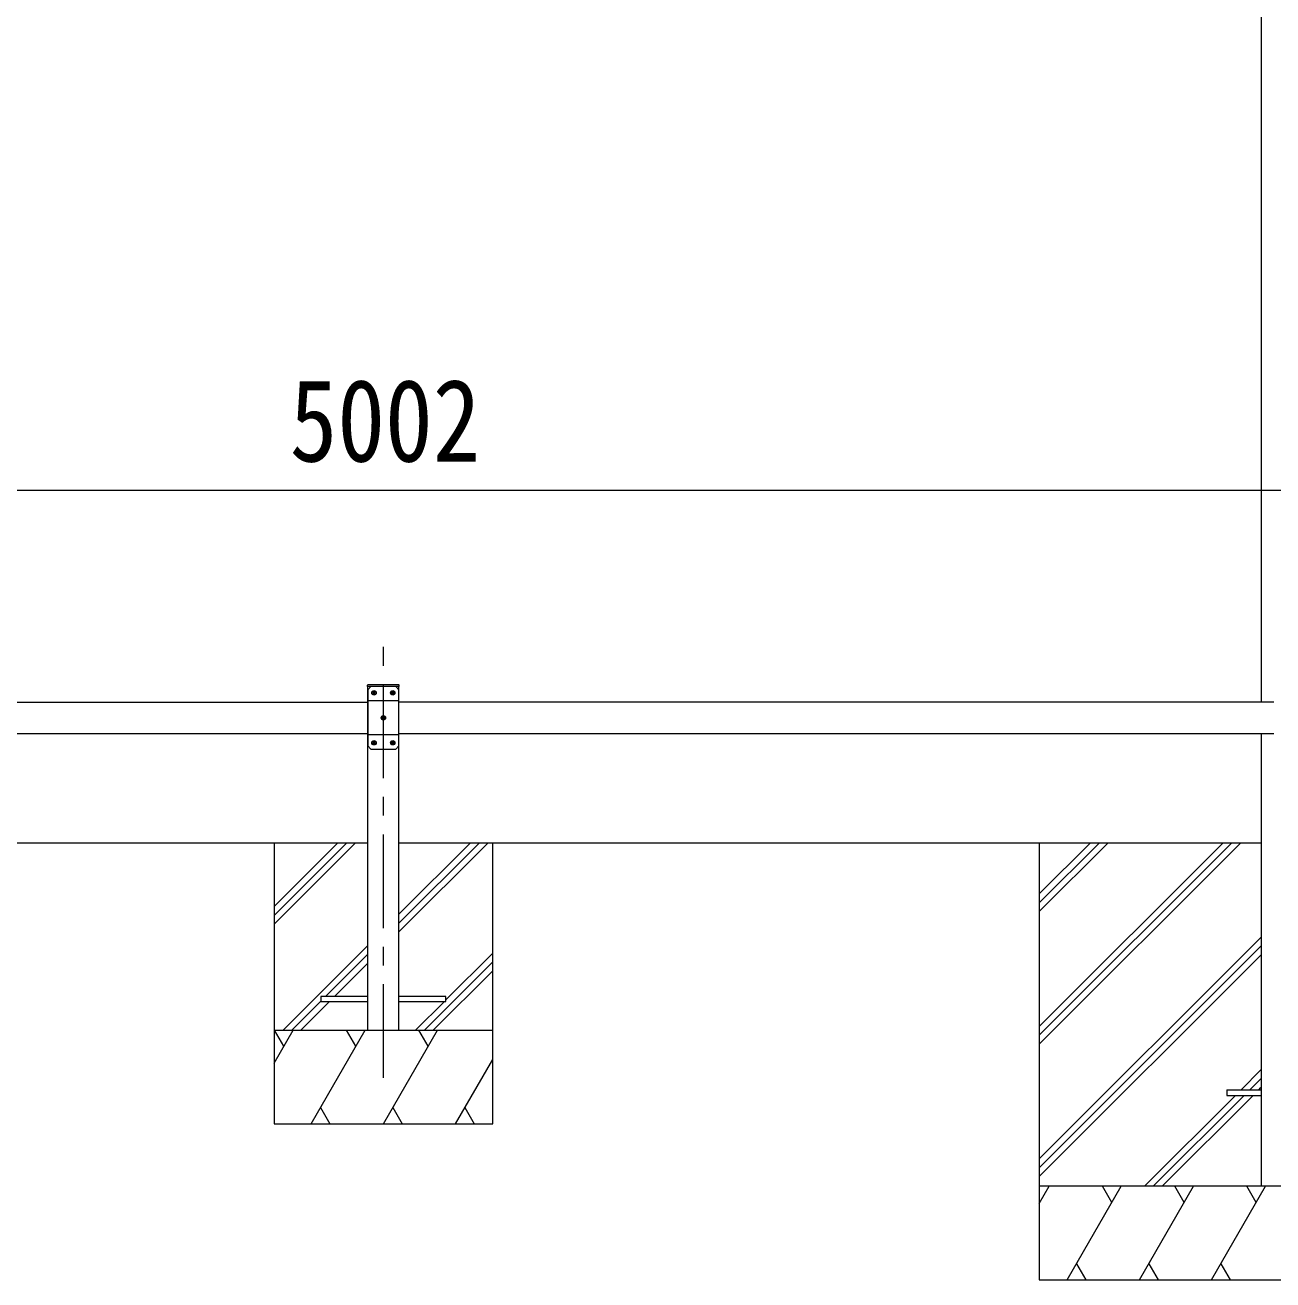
# Model space of a CAD drawing. Units: millimetres at full size, sheet at 1:30; details may follow other scales. Extents: x -8432 to 8432, y -5820 to 5820.
# Drawn here: x -795 to 1202, y -3241 to -1232 of the extents above; entities that cross this region are included whole.
import ezdxf
from ezdxf.enums import TextEntityAlignment as Align

# ---------------------------------------------------------------- set-up
doc = ezdxf.new("R2010")
doc.units = ezdxf.units.MM
doc.header["$LTSCALE"] = 30
doc.linetypes.add('CHAIN1', pattern=[8, 5, -1, 1, -1])
for name, color, linetype, lineweight in [('0-0_0', 7, 'Continuous', 9), ('0-1_本体', 5, 'CHAIN1', 9), ('0-3_ELV2', 4, 'Continuous', 9), ('0-6_OTH_LINE', 6, 'Continuous', 9)]:
    doc.layers.add(name, color=color, linetype=linetype, lineweight=lineweight)
doc.styles.add('ＭＳ ゴシック', font='')
doc.styles.get('ＭＳ ゴシック').set_extended_font_data('MS Gothic')

msp = doc.modelspace()

# ---------------------------------------------------------------- linework, layer by layer
at = {"layer": '0-0_0'}
for p, q in [((-2632.88, -2540.91), (-246.89, -2540.91)), ((-396.89, -2540.9), (-396.89, -2990.91)), ((-396.89, -2643.25), (-294.54, -2540.9)), ((-396.89, -2657.39), (-280.39, -2540.9)), ((-396.89, -2671.54), (-266.25, -2540.9)), ((-196.89, -2683.67), (-54.12, -2540.9)), ((-196.89, -2669.53), (-68.26, -2540.9)), ((-196.89, -2655.39), (-82.4, -2540.9)), ((-196.88, -2540.91), (1183.12, -2540.91)), ((-46.89, -2990.91), (-46.89, -2540.9)), ((827.92, -2540.91), (827.92, -3240.9)), ((827.92, -2835.08), (1122.1, -2540.91)), ((827.92, -2849.22), (1136.24, -2540.91)), ((827.92, -2863.37), (1150.38, -2540.91)), ((827.92, -2651.24), (938.25, -2540.91)), ((827.92, -2637.09), (924.11, -2540.91)), ((827.92, -2622.95), (909.97, -2540.91)), ((-382.41, -2840.91), (-246.89, -2705.38)), ((827.92, -3047.21), (1182.72, -2692.42)), ((827.92, -3061.36), (1182.72, -2706.56)), ((-314.26, -2786.91), (-246.89, -2719.53)), ((-156.13, -2840.91), (-46.89, -2731.66)), ((-121.89, -2792.52), (-46.89, -2717.52)), ((827.92, -3075.5), (1182.72, -2720.7)), ((-300.12, -2786.91), (-246.89, -2733.67)), ((-141.99, -2840.91), (-46.89, -2745.8)), ((-368.26, -2840.91), (-321.89, -2794.53)), ((-354.12, -2840.91), (-308.12, -2794.91)), ((-170.27, -2840.91), (-124.27, -2794.91)), ((-396.89, -2894.02), (-366.22, -2840.9)), ((-396.89, -2840.91), (-46.89, -2840.91)), ((-381.22, -2866.89), (-396.22, -2840.91)), ((-337.35, -2990.9), (-250.75, -2840.9)), ((-265.75, -2866.89), (-280.75, -2840.91)), ((-221.88, -2990.9), (-135.28, -2840.91)), ((-150.28, -2866.89), (-165.28, -2840.9)), ((-106.41, -2990.9), (-46.89, -2887.8)), ((1150.86, -2936.41), (1182.72, -2904.55)), ((1165, -2936.41), (1182.72, -2918.69)), ((1179.14, -2936.41), (1182.72, -2932.83)), ((996.36, -3090.9), (1141.86, -2945.41)), ((1010.5, -3090.9), (1156, -2945.41)), ((1024.64, -3090.9), (1170.14, -2945.41)), ((-322.35, -2964.93), (-307.35, -2990.9)), ((-206.88, -2964.92), (-191.88, -2990.9)), ((-91.41, -2964.93), (-76.41, -2990.9)), ((-396.89, -2990.91), (-46.89, -2990.91)), ((1627.92, -3090.9), (827.92, -3090.9)), ((827.92, -3118.41), (843.8, -3090.9)), ((872.66, -3240.9), (959.27, -3090.9)), ((944.27, -3116.89), (929.27, -3090.9)), ((988.13, -3240.9), (1074.74, -3090.9)), ((1059.74, -3116.89), (1044.73, -3090.9)), ((1103.6, -3240.9), (1190.21, -3090.9)), ((1175.21, -3116.89), (1160.21, -3090.9)), ((887.66, -3214.93), (902.66, -3240.9)), ((1003.13, -3214.93), (1018.13, -3240.9)), ((1118.6, -3214.92), (1133.6, -3240.9)), ((827.92, -3240.9), (1627.92, -3240.9))]:
    msp.add_line(p, q, dxfattribs=at)
at = {"layer": '0-1_本体'}
msp.add_line((-221.88, -2917.46), (-221.88, -2201.43), dxfattribs=at)
at = {"layer": '0-3_ELV2'}
for p, q in [((1182.92, -411.91), (1182.92, -2315.91)), ((-247.18, -2290.9), (-247.08, -2288.85)), ((-197.69, -2287.9), (-246.08, -2287.9)), ((-196.58, -2290.9), (-196.69, -2288.85)), ((-196.58, -2290.9), (-247.18, -2290.9)), ((-246.89, -2840.9), (-246.89, -2290.9)), ((-241.88, -2290.91), (-246.88, -2295.91)), ((-246.88, -2295.91), (-246.88, -2385.91)), ((-201.88, -2290.91), (-241.88, -2290.91)), ((-238.14, -2300.49), (-238.98, -2300.49)), ((-235.62, -2301.33), (-234.78, -2301.33)), ((-208.14, -2300.49), (-208.98, -2300.49)), ((-205.62, -2301.33), (-204.78, -2301.33)), ((-201.88, -2290.91), (-196.88, -2295.91)), ((-196.88, -2840.9), (-196.88, -2290.9)), ((-196.88, -2385.91), (-196.88, -2295.91)), ((-2632.88, -2315.91), (-246.88, -2315.91)), ((-196.88, -2313.61), (-246.88, -2313.61)), ((1203.12, -2315.91), (-196.88, -2315.91)), ((-223.14, -2340.49), (-223.98, -2340.49)), ((-220.62, -2341.33), (-219.78, -2341.33)), ((-2632.88, -2365.91), (-246.88, -2365.91)), ((-196.88, -2368.21), (-246.88, -2368.21)), ((-196.88, -2365.91), (1203.12, -2365.91)), ((1183.12, -2365.91), (1183.12, -3090.91)), ((-241.88, -2390.91), (-246.88, -2385.91)), ((-241.88, -2390.91), (-201.88, -2390.91)), ((-238.14, -2380.49), (-238.98, -2380.49)), ((-235.62, -2381.33), (-234.78, -2381.33)), ((-208.14, -2380.49), (-208.98, -2380.49)), ((-205.62, -2381.33), (-204.78, -2381.33)), ((-201.88, -2390.91), (-196.88, -2385.91)), ((-246.89, -2786.91), (-321.89, -2786.91)), ((-196.89, -2794.91), (-121.89, -2794.91)), ((1127.92, -2936.41), (1127.92, -2945.41)), ((1127.92, -2936.41), (1182.72, -2936.41)), ((1127.92, -2945.41), (1182.72, -2945.41))]:
    msp.add_line(p, q, dxfattribs=at)
for points in [[(-238.98, -2300.49), (-238.98, -2301.33), (-238.14, -2301.33)], [(-236.46, -2299.65), (-236.46, -2298.81), (-237.3, -2298.81), (-237.3, -2299.65)], [(-237.3, -2302.17), (-237.3, -2303.01), (-236.46, -2303.01), (-236.46, -2302.17)], [(-234.78, -2301.33), (-234.78, -2300.49), (-235.62, -2300.49)], [(-208.98, -2300.49), (-208.98, -2301.33), (-208.14, -2301.33)], [(-206.46, -2299.65), (-206.46, -2298.81), (-207.3, -2298.81), (-207.3, -2299.65)], [(-207.3, -2302.17), (-207.3, -2303.01), (-206.46, -2303.01), (-206.46, -2302.17)], [(-204.78, -2301.33), (-204.78, -2300.49), (-205.62, -2300.49)], [(-223.98, -2340.49), (-223.98, -2341.33), (-223.14, -2341.33)], [(-221.46, -2339.65), (-221.46, -2338.81), (-222.3, -2338.81), (-222.3, -2339.65)], [(-222.3, -2342.17), (-222.3, -2343.01), (-221.46, -2343.01), (-221.46, -2342.17)], [(-219.78, -2341.33), (-219.78, -2340.49), (-220.62, -2340.49)], [(-238.98, -2380.49), (-238.98, -2381.33), (-238.14, -2381.33)], [(-236.46, -2379.65), (-236.46, -2378.81), (-237.3, -2378.81), (-237.3, -2379.65)], [(-237.3, -2382.17), (-237.3, -2383.01), (-236.46, -2383.01), (-236.46, -2382.17)], [(-234.78, -2381.33), (-234.78, -2380.49), (-235.62, -2380.49)], [(-208.98, -2380.49), (-208.98, -2381.33), (-208.14, -2381.33)], [(-206.46, -2379.65), (-206.46, -2378.81), (-207.3, -2378.81), (-207.3, -2379.65)], [(-207.3, -2382.17), (-207.3, -2383.01), (-206.46, -2383.01), (-206.46, -2382.17)], [(-204.78, -2381.33), (-204.78, -2380.49), (-205.62, -2380.49)], [(-321.89, -2786.91), (-321.89, -2794.91), (-246.89, -2794.91)], [(-121.89, -2794.91), (-121.89, -2786.91), (-196.89, -2786.91)]]:
    msp.add_lwpolyline(points, dxfattribs=at)
for centre in [(-236.88, -2300.91), (-206.88, -2300.91), (-221.88, -2340.91), (-236.88, -2380.91), (-206.88, -2380.91)]:
    msp.add_circle(centre, 3.5, dxfattribs=at)
for centre, radius, start, end in [((-246.08, -2288.9), 1, 90, 176.99994), ((-197.69, -2288.9), 1, 3.00011, 90), ((-238.14, -2299.65), 0.84, 270, 0), ((-238.14, -2302.17), 0.84, 0, 90), ((-235.62, -2299.65), 0.84, 180, 270), ((-235.62, -2302.17), 0.84, 90, 180), ((-208.14, -2299.65), 0.84, 270, 0), ((-208.14, -2302.17), 0.84, 0, 90), ((-205.62, -2299.65), 0.84, 180, 270), ((-205.62, -2302.17), 0.84, 90, 180), ((-223.14, -2339.65), 0.84, 270, 0), ((-223.14, -2342.17), 0.84, 0, 90), ((-220.62, -2339.65), 0.84, 180, 270), ((-220.62, -2342.17), 0.84, 90, 180), ((-238.14, -2379.65), 0.84, 270, 0), ((-238.14, -2382.17), 0.84, 0, 90), ((-235.62, -2379.65), 0.84, 180, 270), ((-235.62, -2382.17), 0.84, 90, 180), ((-208.14, -2379.65), 0.84, 270, 0), ((-208.14, -2382.17), 0.84, 0, 90), ((-205.62, -2379.65), 0.84, 180, 270), ((-205.62, -2382.17), 0.84, 90, 180)]:
    msp.add_arc(centre, radius, start, end, dxfattribs=at)
at = {"layer": '0-6_OTH_LINE'}
msp.add_line((-2722.88, -1976.15), (2279.12, -1976.15), dxfattribs=at)

# ---------------------------------------------------------------- texts
at = {"layer": '0-6_OTH_LINE', "color": 7, "style": 'ＭＳ ゴシック', "width": 0.85}
msp.add_text('5002', height=132, dxfattribs=at).set_placement((-371.88, -1970.15), align=Align.BOTTOM_LEFT)

doc.saveas('drawing.dxf')
